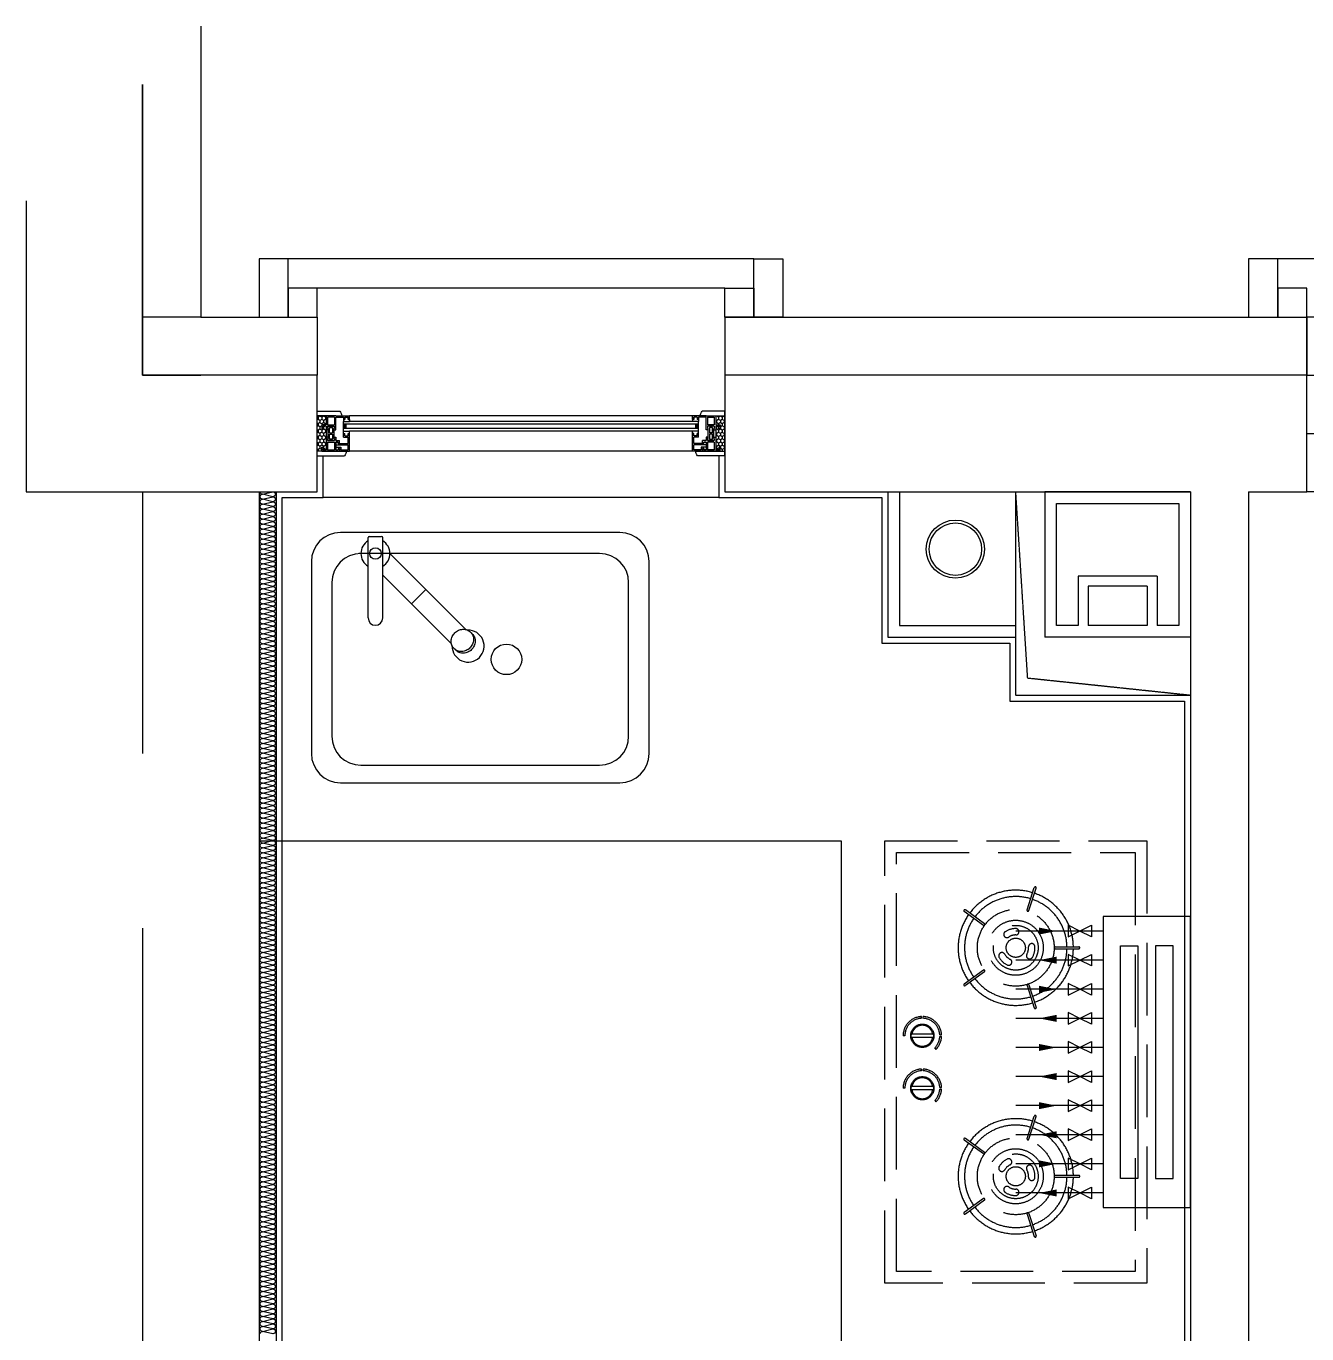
# Model space of a CAD drawing. Header units: millimetres. Extents: x -28014 to 297841, y -81741 to 47579.
# Drawn here: x 264356 to 266556, y -44181 to -41934 of the extents above; entities that cross this region are included whole.
import ezdxf

# ---------------------------------------------------------------- set-up
doc = ezdxf.new("R2010")
doc.units = ezdxf.units.MM
doc.header["$MEASUREMENT"] = 0
doc.linetypes.add('__DASH', pattern=[0.35, 0.25, -0.1])
doc.linetypes.add('DASH', pattern=[0.35, 0.25, -0.1])
for name, color, linetype in [('A-墙体-面层', 6, 'Continuous'), ('A-暖通-设备', 20, 'Continuous'), ('A-楼面-下部', 23, 'Continuous'), ('A-楼面-装饰', 41, 'Continuous'), ('A-注释-填充', 8, 'Continuous'), ('A-结构-梁体', 5, 'DASH'), ('AR9-剪力墙（柱）线', 6, 'Continuous'), ('AR9-墙线', 160, 'Continuous'), ('AR9-建筑幕墙（窗）', 12, 'Continuous'), ('AR9-建筑给排水（立管）', 4, 'Continuous'), ('DS-4BS-墙体完成面', 20, 'Continuous'), ('FF-厨卫（地坪隐）', 31, 'Continuous'), ('SURFACE', 6, 'Continuous'), ('装饰', 152, 'Continuous')]:
    doc.layers.add(name, color=color, linetype=linetype)

# ---------------------------------------------------------------- blocks, each defined once
blk = doc.blocks.new('jfsq5')
at = {"layer": 'A-暖通-设备'}
for p, q in [((-225, 150), (-225, 300)), ((-175, 150), (-175, 300)), ((-125, 150), (-125, 300)), ((-75, 150), (-75, 300)), ((-25, 150), (-25, 300)), ((25, 150), (25, 300)), ((75, 150), (75, 300)), ((125, 150), (125, 300)), ((175, 150), (175, 300)), ((225, 150), (225, 300))]:
    blk.add_line(p, q, dxfattribs=at)
for points in [[(-225, 230, 12, 0, 0), (-225, 260, 12, 0, 0)], [(-175, 230, 0, 12, 0), (-175, 260, 0, 12, 0)], [(-125, 230, 12, 0, 0), (-125, 260, 12, 0, 0)], [(-75, 230, 0, 12, 0), (-75, 260, 0, 12, 0)], [(-25, 230, 12, 0, 0), (-25, 260, 12, 0, 0)], [(25, 230, 0, 12, 0), (25, 260, 0, 12, 0)], [(75, 230, 12, 0, 0), (75, 260, 12, 0, 0)], [(125, 230, 0, 12, 0), (125, 260, 0, 12, 0)], [(175, 230, 12, 0, 0), (175, 260, 12, 0, 0)], [(225, 230, 0, 12, 0), (225, 260, 0, 12, 0)]]:
    blk.add_lwpolyline(points, format="xyseb", dxfattribs=at)
for points in [[(-225, 190), (-215, 210), (-235, 210), (-215, 170), (-235, 170), (-225, 190)], [(-175, 190), (-165, 210), (-185, 210), (-165, 170), (-185, 170), (-175, 190)], [(-125, 190), (-115, 210), (-135, 210), (-115, 170), (-135, 170), (-125, 190)], [(-75, 190), (-65, 210), (-85, 210), (-65, 170), (-85, 170), (-75, 190)], [(-25, 190), (-15, 210), (-35, 210), (-15, 170), (-35, 170), (-25, 190)], [(25, 190), (35, 210), (15, 210), (35, 170), (15, 170), (25, 190)], [(75, 190), (85, 210), (65, 210), (85, 170), (65, 170), (75, 190)], [(125, 190), (135, 210), (115, 210), (135, 170), (115, 170), (125, 190)], [(175, 190), (185, 210), (165, 210), (185, 170), (165, 170), (175, 190)], [(225, 190), (235, 210), (215, 210), (235, 170), (215, 170), (225, 190)]]:
    blk.add_lwpolyline(points, dxfattribs=at)
blk.add_lwpolyline([(250, 0), (250, 150), (-250, 150), (-250, 0)], close=True, dxfattribs=at)
at = {"layer": 'A-暖通-设备', "lineweight": -3}
for points in [[(-200, 120.1), (199.7, 120.1), (199.7, 90.3), (-200, 90.3)], [(-200, 29.9), (199.7, 29.9), (199.7, 59.7), (-200, 59.7)]]:
    blk.add_lwpolyline(points, close=True, dxfattribs=at)
blk = doc.blocks.new('d')
at = {"layer": 'FF-厨卫（地坪隐）', "color": 8, "linetype": '__DASH', "ltscale": 500}
for p, q in [((79843.4, -64923.5), (79843.4, -64882.9)), ((79846.7, -64923.5), (79846.7, -64882.9)), ((80236.1, -64923.5), (80236.1, -64882.9)), ((80239.4, -64923.5), (80239.4, -64882.9)), ((79780.2, -64971.8), (79741.6, -64959.3)), ((79781.3, -64968.7), (79742.6, -64956.1)), ((79908.9, -64968.7), (79947.6, -64956.1)), ((79909.9, -64971.8), (79948.6, -64959.3)), ((80172.9, -64971.8), (80134.3, -64959.3)), ((80173.9, -64968.7), (80135.3, -64956.1)), ((80301.6, -64968.7), (80340.2, -64956.1)), ((80302.6, -64971.8), (80341.3, -64959.3)), ((79804, -65044.9), (79780.1, -65077.8)), ((79806.7, -65046.9), (79782.8, -65079.7)), ((79883.5, -65046.9), (79907.4, -65079.7)), ((79886.2, -65044.9), (79910.1, -65077.8)), ((80196.7, -65044.9), (80172.8, -65077.8)), ((80199.3, -65046.9), (80175.5, -65079.7)), ((80276.2, -65046.9), (80300.1, -65079.7)), ((80278.9, -65044.9), (80302.7, -65077.8)), ((79994.8, -65121.7), (79994.8, -65118.7)), ((79997.8, -65121.7), (79997.8, -65118.7)), ((80085, -65121.7), (80085, -65118.7)), ((80088, -65121.7), (80088, -65118.7)), ((79993.3, -65134.4), (79993.3, -65168.9)), ((79999.3, -65134.4), (79999.3, -65168.9)), ((80017.6, -65130.5), (80019.7, -65128.3)), ((80083.5, -65134.4), (80083.5, -65168.9)), ((80089.5, -65134.4), (80089.5, -65168.9)), ((80107.7, -65130.5), (80109.9, -65128.3)), ((79966.4, -65150.2), (79963.3, -65150.2)), ((79966.4, -65153.2), (79963.3, -65153.2)), ((80056.6, -65150.2), (80053.5, -65150.2)), ((80056.6, -65153.2), (80053.5, -65153.2)), ((79996.3, -65181.7), (79996.3, -65184.7)), ((80086.5, -65181.7), (80086.5, -65184.7))]:
    blk.add_line(p, q, dxfattribs=at)
at = {"layer": 'FF-厨卫（地坪隐）', "linetype": '__DASH', "ltscale": 500}
blk.add_lwpolyline([(79661.4, -64766.2), (80421.4, -64766.2), (80421.4, -65216.2), (79661.4, -65216.2)], close=True, dxfattribs=at)
at = {"layer": 'FF-厨卫（地坪隐）', "color": 8, "linetype": '__DASH', "ltscale": 500}
blk.add_lwpolyline([(79681.4, -64786.2), (80401.4, -64786.2), (80401.4, -65196.2), (79681.4, -65196.2)], close=True, dxfattribs=at)
for centre, radius in [((79845.1, -64991.2), 66), ((80237.8, -64991.2), 66), ((79845.1, -64991.2), 47.3), ((79845.1, -64991.2), 38.5), ((80237.8, -64991.2), 47.3), ((80237.8, -64991.2), 38.5), ((79845.1, -64991.2), 16.5), ((80237.8, -64991.2), 16.5), ((79996.3, -65151.7), 20), ((80086.5, -65151.7), 20)]:
    blk.add_circle(centre, radius, dxfattribs=at)
for centre, radius, start, end in [((79845.1, -64991.2), 99, 90.9556, 161.0457), ((79845.1, -64882.9), 1.65, 0.0007, 180.0007), ((79845.1, -64991.2), 99, 18.9556, 89.0457), ((80237.8, -64991.2), 99, 90.9543, 161.0444), ((80237.8, -64882.9), 1.65, 359.9993, 179.9993), ((80237.8, -64991.2), 99, 18.9543, 89.0444), ((79845.1, -64991.2), 88, 91.075, 160.9263), ((79845.1, -64991.2), 88, 19.075, 88.9263), ((80237.8, -64991.2), 88, 91.0737, 160.925), ((80237.8, -64991.2), 88, 19.0737, 88.925), ((79845.1, -64923.5), 1.65, 180.0007, 0.0007), ((80237.8, -64923.5), 1.65, 179.9993, 359.9993), ((79742.1, -64957.7), 1.65, 72.0007, 252.0007), ((79845.1, -64991.2), 99, 162.9556, 233.0457), ((79843.4, -64963.7), 5.5, 93.5265, 273.5265), ((79845.1, -64991.2), 33, 60.0007, 93.5265), ((79858.8, -64967.4), 5.5, 240.0007, 60.0007), ((79845.1, -64991.2), 99, 306.9556, 17.0457), ((79948.1, -64957.7), 1.65, 288.0007, 108.0007), ((80134.8, -64957.7), 1.65, 71.9993, 251.9993), ((80237.8, -64991.2), 99, 162.9543, 233.0444), ((80224, -64967.4), 5.5, 119.9993, 299.9993), ((80237.8, -64991.2), 33, 86.4735, 119.9993), ((80239.5, -64963.7), 5.5, 266.4735, 86.4735), ((80237.8, -64991.2), 99, 306.9543, 17.0444), ((80340.7, -64957.7), 1.65, 287.9993, 107.9993), ((79845.1, -64991.2), 88, 163.075, 232.9263), ((79780.8, -64970.3), 1.65, 252.0007, 72.0007), ((79817.6, -64991.2), 5.5, 0.0007, 180.0007), ((79845.1, -64991.2), 22, 60.0007, 93.5265), ((79845.1, -64991.2), 88, 307.075, 16.9263), ((79909.4, -64970.3), 1.65, 108.0007, 288.0007), ((80237.8, -64991.2), 88, 163.0737, 232.925), ((80173.4, -64970.3), 1.65, 251.9993, 71.9993), ((80237.8, -64991.2), 22, 86.4735, 119.9993), ((80265.3, -64991.2), 5.5, 359.9993, 179.9993), ((80237.8, -64991.2), 88, 307.0737, 16.925), ((80302.1, -64970.3), 1.65, 107.9993, 287.9993), ((79845.1, -64991.2), 33, 180.0007, 213.5265), ((79822.2, -65006.4), 5.5, 213.5265, 33.5265), ((79845.1, -64991.2), 22, 180.0007, 213.5265), ((79845.1, -64991.2), 22, 300.0007, 333.5265), ((79845.1, -64991.2), 33, 300.0007, 333.5265), ((79869.7, -65003.4), 5.5, 333.5265, 153.5265), ((80213.2, -65003.4), 5.5, 26.4735, 206.4735), ((80237.8, -64991.2), 33, 206.4735, 239.9993), ((80237.8, -64991.2), 22, 206.4735, 239.9993), ((80260.7, -65006.4), 5.5, 146.4735, 326.4735), ((80237.8, -64991.2), 22, 326.4735, 359.9993), ((80237.8, -64991.2), 33, 326.4735, 359.9993), ((79858.8, -65015), 5.5, 120.0007, 300.0007), ((80224, -65015), 5.5, 239.9993, 59.9993), ((79805.3, -65045.9), 1.65, 324.0007, 144.0007), ((79884.9, -65045.9), 1.65, 36.0007, 216.0007), ((80198, -65045.9), 1.65, 323.9993, 143.9993), ((80277.5, -65045.9), 1.65, 35.9993, 215.9993), ((79845.1, -64991.2), 99, 234.9556, 305.0457), ((79845.1, -64991.2), 88, 235.075, 304.9263), ((80237.8, -64991.2), 99, 234.9543, 305.0444), ((80237.8, -64991.2), 88, 235.0737, 304.925), ((79781.5, -65078.8), 1.65, 144.0007, 324.0007), ((79908.7, -65078.8), 1.65, 216.0007, 36.0007), ((80174.1, -65078.8), 1.65, 143.9993, 323.9993), ((80301.4, -65078.8), 1.65, 215.9993, 35.9993), ((79996.3, -65151.7), 33, 92.6046, 177.3941), ((79996.3, -65151.7), 33, 44.9993, 87.3941), ((80086.5, -65151.7), 33, 92.6046, 177.3941), ((80086.5, -65151.7), 33, 44.9993, 87.3941), ((79996.3, -65151.7), 30, 92.8653, 177.1333), ((79996.3, -65151.7), 18, 99.5934, 260.4053), ((79996.3, -65134.7), 3.01, 355.1237, 184.8749), ((79996.3, -65151.7), 30, 44.9993, 87.1333), ((79996.3, -65151.7), 18, 279.5934, 80.4053), ((80086.5, -65151.7), 30, 92.8653, 177.1333), ((80086.5, -65151.7), 18, 99.5934, 260.4053), ((80086.5, -65134.7), 3.01, 355.1237, 184.8749), ((80086.5, -65151.7), 30, 44.9993, 87.1333), ((80086.5, -65151.7), 18, 279.5934, 80.4053), ((79996.3, -65151.7), 33, 182.6046, 269.9993), ((79996.3, -65151.7), 30, 182.8653, 269.9993), ((80086.5, -65151.7), 33, 182.6046, 269.9993), ((80086.5, -65151.7), 30, 182.8653, 269.9993), ((79996.3, -65168.7), 3.01, 175.1237, 4.8749), ((80086.5, -65168.7), 3.01, 175.1237, 4.8749)]:
    blk.add_arc(centre, radius, start, end, dxfattribs=at)
blk = doc.blocks.new('rw332')
at = {"layer": 'AR9-墙线', "ltscale": 10, "extrusion": (0, 0, -1)}
for p, q in [((-250, 0), (-250, -250)), ((0, 0), (-250, 0)), ((0, 0), (0, -250)), ((-193.1, -145), (-193.1, -230)), ((-56.9, -145), (-193.1, -145)), ((-56.9, -145), (-56.9, -230)), ((-175.6, -162.5), (-175.6, -230)), ((-74.4, -162.5), (-175.6, -162.5)), ((-74.4, -162.5), (-74.4, -230)), ((0, -250), (-250, -250))]:
    blk.add_line(p, q, dxfattribs=at)
at = {"layer": 'AR9-墙线', "ltscale": 10}
blk.add_line((-74.4, -230), (-175.6, -230), dxfattribs=at)
at = {"layer": 'AR9-墙线'}
for points in [[(-520, 0), (-520, -250), (-300, -250)], [(-500, 0), (-500, -230), (-300, -230)]]:
    blk.add_lwpolyline(points, dxfattribs=at)
at = {"layer": 'AR9-墙线', "linetype": 'DASH', "ltscale": 0.5}
for points in [[(0, -350), (-300, -350), (-300, 0)], [(0, -350), (-279.5, -320.6), (-300, 0)]]:
    blk.add_lwpolyline(points, dxfattribs=at)
at = {"layer": 'AR9-墙线', "ltscale": 10}
blk.add_lwpolyline([(-193.1, -230), (-230, -230), (-230, -20), (-20, -20), (-20, -230), (-56.9, -230)], dxfattribs=at)
at = {"layer": 'AR9-建筑给排水（立管）'}
for radius in [50, 45]:
    blk.add_circle((-403.7, -98.7), radius, dxfattribs=at)
blk = doc.blocks.new('$WINLIB2D$00000001')
at = {"color": 0}
for points in [[(-0.5, 0.5), (-0.5, -0.5)], [(-0.5, 0.5), (0.5, 0.5)], [(0.5, -0.5), (0.5, 0.5)], [(0.5, 0.1667), (-0.5, 0.1667)], [(0.5, -0.1667), (-0.5, -0.1667)], [(-0.5, -0.5), (0.5, -0.5)]]:
    blk.add_lwpolyline(points, dxfattribs=at)
blk = doc.blocks.new('$LinePat$岩棉板')
at = {"color": 0}
for p, q in [((0, -17), (12, -67)), ((12, -67), (24, -17))]:
    blk.add_line(p, q, dxfattribs=at)
for centre, start, end in [((12, -17), 0, 180), ((0, -67), 270, 0), ((24, -67), 180, 270)]:
    blk.add_arc(centre, 12, start, end, dxfattribs=at)
at = {"layer": 'Defpoints'}
blk.add_point((0, 0.1), dxfattribs=at)
at = {"layer": 'Defpoints', "color": 0}
blk.add_point((24, -84), dxfattribs=at)
blk = doc.blocks.new('*U250')
at = {"layer": 'AR9-建筑幕墙（窗）'}
h = blk.add_hatch(dxfattribs=at)
h.set_pattern_fill('HONEY', color=250, scale=2.333308)
h.set_pattern_definition([(2e-09, (-50793.7736, 158863.649), (5.55618969, 3.20786685), [3.70412646, -7.40825292]), (120, (-50793.7736, 158863.649), (-5.55618903, 3.207867997), [3.70412646, -7.40825292]), (60, (-50793.7736, 158863.649), (6.64e-07, 6.415734844), [-7.40825292, 3.70412646])])
h.paths.add_polyline_path([(-28.1, 330.1), (33.1, 330.1), (33.1, 345.7), (-28.1, 345.7)])
h = blk.add_hatch(dxfattribs=at)
h.set_pattern_fill('HONEY', color=250, scale=2.333308)
h.set_pattern_definition([(2e-09, (-50793.7736, 158509.3308), (5.55618969, 3.20786685), [3.70412646, -7.40825292]), (120, (-50793.7736, 158509.3308), (-5.55618903, 3.207867997), [3.70412646, -7.40825292]), (60, (-50793.7736, 158509.3308), (6.64e-07, 6.415734844), [-7.40825292, 3.70412646])])
h.paths.add_polyline_path([(-28.1, -338.8), (33.1, -338.8), (33.1, -354.3), (-28.1, -354.3)])
for p, q in [((-35.8, 345.7), (-35.8, 306.8)), ((40.8, 345.7), (-35.8, 345.7)), ((-28.1, 330.1), (-28.1, 345.7)), ((-28.1, 330.1), (-28.1, 345.7)), ((-28.1, 325.4), (-28.1, 345.7)), ((33.1, 301.2), (33.1, 345.7)), ((33.1, 301.2), (33.1, 345.7)), ((33.1, 296.5), (33.1, 345.7)), ((33.1, 337.9), (33.1, 290.5)), ((40.8, 345.7), (40.8, 298.9)), ((-28.1, 313.8), (-28.1, 330.1)), ((-28.1, 313.8), (-28.1, 300.6)), ((-28.1, 300.6), (-28.1, 290.5)), ((-28.1, -299.1), (-28.1, 290.5)), ((-21.8, 290.5), (-28.1, 290.5)), ((-21.8, 290.5), (-17.9, 290.5)), ((-17.9, -299.1), (-17.9, 290.5)), ((-1.6, -299.1), (-1.6, 290.5)), ((2.3, 290.5), (-1.6, 290.5)), ((33.1, 290.5), (2.3, 290.5)), ((33.1, -299.1), (33.1, 290.5)), ((-21.8, -299.1), (-28.1, -299.1)), ((-28.1, -309.2), (-28.1, -299.1)), ((-28.1, -322.4), (-28.1, -309.2)), ((-21.8, -299.1), (-17.9, -299.1)), ((2.3, -299.1), (-1.6, -299.1)), ((33.1, -299.1), (2.3, -299.1)), ((33.1, -346.5), (33.1, -299.1)), ((33.1, -305.1), (33.1, -354.3)), ((33.1, -309.9), (33.1, -354.3)), ((33.1, -309.9), (33.1, -354.3)), ((40.8, -354.3), (40.8, -307.5)), ((-35.8, -354.3), (-35.8, -315.4)), ((-28.1, -322.4), (-28.1, -338.8)), ((-28.1, -334), (-28.1, -354.3)), ((40.8, -354.3), (-35.8, -354.3)), ((-28.1, -338.8), (-28.1, -354.3)), ((-28.1, -338.8), (-28.1, -354.3))]:
    blk.add_line(p, q, dxfattribs=at)
at = {"layer": 'AR9-建筑幕墙（窗）', "color": 8}
for p, q in [((-12.5, 330.1), (-12.5, 337.9)), ((-12.5, 337.9), (-5.5, 337.9)), ((-5.5, 337.9), (-5.5, 335.6)), ((33.1, 337.9), (26.1, 337.9)), ((26.1, 337.9), (26.1, 335.6)), ((-28.1, 330.1), (-12.5, 330.1)), ((-25.7, 316.1), (-25.7, 327.8)), ((-25.7, 327.8), (-12.5, 327.8)), ((-25.7, 316.1), (-12.5, 316.1)), ((-12.5, 327.8), (-12.5, 316.1)), ((-10.2, 330.1), (-10.2, 335.6)), ((-5.5, 335.6), (-10.2, 335.6)), ((-10.2, 330.1), (30.7, 330.1)), ((-10.2, 327.8), (-6.3, 327.8)), ((-10.2, 327.8), (-10.2, 316.1)), ((-10.2, 316.1), (-6.3, 316.1)), ((-6.3, 327.8), (-6.3, 327)), ((-6.3, 327), (-3.9, 327)), ((-6.3, 316.1), (-6.3, 316.9)), ((-6.3, 316.9), (-3.9, 316.9)), ((-3.9, 327), (-3.9, 330.1)), ((-3.9, 316.9), (-3.9, 313.8)), ((1.1, 324.7), (1.1, 319.2)), ((3.4, 324.7), (3.4, 319.2)), ((8.5, 327), (8.5, 330.1)), ((10.8, 327), (8.5, 327)), ((10.8, 316.9), (8.5, 316.9)), ((8.5, 316.9), (8.5, 313.8)), ((10.8, 327.8), (14.7, 327.8)), ((10.8, 327.8), (10.8, 327)), ((10.8, 316.1), (10.8, 316.9)), ((10.8, 316.1), (14.7, 316.1)), ((14.7, 327.8), (14.7, 316.1)), ((17.1, 327.8), (30.7, 327.8)), ((17.1, 327.8), (17.1, 316.1)), ((17.1, 316.1), (30.7, 316.1)), ((26.1, 335.6), (30.7, 335.6)), ((30.7, 335.6), (30.7, 330.1)), ((30.7, 327.8), (30.7, 316.1)), ((-25.7, 313.8), (-25.7, 300.6)), ((-3.9, 313.8), (-25.7, 313.8)), ((-25.7, 300.6), (-21.8, 300.6)), ((-25.7, 298.2), (-25.7, 292.8)), ((-25.7, 298.2), (-21.8, 298.2)), ((-21.8, 292.8), (-25.7, 292.8)), ((-25.7, 292.8), (-21.8, 292.8)), ((-21.8, 300.6), (-21.8, 298.2)), ((-21.8, 300.6), (-17.9, 300.6)), ((-21.8, 292.8), (-21.8, 290.5)), ((-17.9, 300.6), (-17.9, 290.5)), ((-13.3, 300.6), (-17.9, 300.6)), ((-13.3, -309.2), (-13.3, 300.6)), ((-6.3, 300.6), (-13.3, 300.6)), ((-6.3, 295.9), (-13.3, 300.6)), ((-6.3, 300.6), (-13.3, 295.9)), ((-6.3, 295.9), (-13.3, 295.9)), ((-6.3, -309.2), (-6.3, 300.6)), ((-1.6, 300.6), (-6.3, 300.6)), ((-1.6, 300.6), (-1.6, 290.5)), ((2.3, 300.6), (-1.6, 300.6)), ((8.5, 300.6), (2.3, 300.6)), ((2.3, 300.6), (2.3, 298.2)), ((6.2, 298.2), (2.3, 298.2)), ((6.2, 292.8), (2.3, 292.8)), ((2.3, 292.8), (2.3, 290.5)), ((6.2, 298.2), (6.2, 292.8)), ((8.5, 313.8), (10.8, 313.8)), ((8.5, 300.6), (8.5, 292.8)), ((19.4, 292.8), (8.5, 292.8)), ((10.8, 313.8), (14.7, 313.8)), ((14.7, 313.8), (14.7, 307.6)), ((19.4, 307.6), (14.7, 307.6)), ((17.1, 313.8), (30.7, 313.8)), ((17.1, 309.9), (17.1, 313.8)), ((17.1, 313.8), (17.1, 309.9)), ((19.4, 309.9), (17.1, 309.9)), ((19.4, 309.9), (17.1, 309.9)), ((19.4, 309.9), (19.4, 307.6)), ((19.4, 309.9), (19.4, 292.8)), ((21.7, 313.8), (21.7, 292.8)), ((30.7, 292.8), (21.7, 292.8)), ((26.1, 313.8), (26.1, 305.2)), ((26.1, 305.2), (30.7, 305.2)), ((28.4, 309.9), (30.7, 309.9)), ((28.4, 309.9), (28.4, 307.6)), ((28.4, 307.6), (33.1, 307.6)), ((30.7, 313.8), (30.7, 309.9)), ((30.7, 305.2), (30.7, 292.8)), ((-21.8, -301.4), (-25.7, -301.4)), ((-25.7, -301.4), (-21.8, -301.4)), ((-25.7, -306.9), (-25.7, -301.4)), ((-25.7, -306.9), (-21.8, -306.9)), ((-25.7, -322.4), (-25.7, -309.2)), ((-25.7, -309.2), (-21.8, -309.2)), ((-21.8, -301.4), (-21.8, -299.1)), ((-21.8, -309.2), (-21.8, -306.9)), ((-21.8, -309.2), (-17.9, -309.2)), ((-17.9, -309.2), (-17.9, -299.1)), ((-13.3, -309.2), (-17.9, -309.2)), ((-6.3, -304.5), (-13.3, -304.5)), ((-6.3, -304.5), (-13.3, -309.2)), ((-6.3, -309.2), (-13.3, -304.5)), ((-6.3, -309.2), (-13.3, -309.2)), ((-1.6, -309.2), (-6.3, -309.2)), ((-1.6, -309.2), (-1.6, -299.1)), ((2.3, -309.2), (-1.6, -309.2)), ((2.3, -301.4), (2.3, -299.1)), ((6.2, -301.4), (2.3, -301.4)), ((6.2, -306.9), (2.3, -306.9)), ((2.3, -309.2), (2.3, -306.9)), ((8.5, -309.2), (2.3, -309.2)), ((6.2, -306.9), (6.2, -301.4)), ((19.4, -301.4), (8.5, -301.4)), ((8.5, -309.2), (8.5, -301.4)), ((19.4, -318.5), (19.4, -301.4)), ((30.7, -301.4), (21.7, -301.4)), ((21.7, -322.4), (21.7, -301.4)), ((26.1, -313.9), (30.7, -313.9)), ((26.1, -322.4), (26.1, -313.9)), ((30.7, -313.9), (30.7, -301.4)), ((-3.9, -322.4), (-25.7, -322.4)), ((-25.7, -324.8), (-25.7, -336.4)), ((-25.7, -324.8), (-12.5, -324.8)), ((-25.7, -336.4), (-12.5, -336.4)), ((-12.5, -336.4), (-12.5, -324.8)), ((-10.2, -324.8), (-6.3, -324.8)), ((-10.2, -336.4), (-10.2, -324.8)), ((-10.2, -336.4), (-6.3, -336.4)), ((-6.3, -324.8), (-6.3, -325.5)), ((-6.3, -325.5), (-3.9, -325.5)), ((-6.3, -336.4), (-6.3, -335.7)), ((-6.3, -335.7), (-3.9, -335.7)), ((-3.9, -325.5), (-3.9, -322.4)), ((-3.9, -335.7), (-3.9, -338.8)), ((1.1, -333.3), (1.1, -327.9)), ((3.4, -333.3), (3.4, -327.9)), ((8.5, -325.5), (8.5, -322.4)), ((8.5, -322.4), (10.8, -322.4)), ((10.8, -325.5), (8.5, -325.5)), ((10.8, -335.7), (8.5, -335.7)), ((8.5, -335.7), (8.5, -338.8)), ((10.8, -322.4), (14.7, -322.4)), ((10.8, -324.8), (14.7, -324.8)), ((10.8, -324.8), (10.8, -325.5)), ((10.8, -336.4), (10.8, -335.7)), ((10.8, -336.4), (14.7, -336.4)), ((14.7, -322.4), (14.7, -316.2)), ((19.4, -316.2), (14.7, -316.2)), ((14.7, -336.4), (14.7, -324.8)), ((19.4, -318.5), (17.1, -318.5)), ((17.1, -318.5), (17.1, -322.4)), ((17.1, -322.4), (17.1, -318.5)), ((19.4, -318.5), (17.1, -318.5)), ((17.1, -322.4), (30.7, -322.4)), ((17.1, -324.8), (30.7, -324.8)), ((17.1, -336.4), (17.1, -324.8)), ((17.1, -336.4), (30.7, -336.4)), ((19.4, -318.5), (19.4, -316.2)), ((28.4, -316.2), (33.1, -316.2)), ((28.4, -318.5), (28.4, -316.2)), ((28.4, -318.5), (30.7, -318.5)), ((30.7, -322.4), (30.7, -318.5)), ((30.7, -336.4), (30.7, -324.8)), ((-28.1, -338.8), (-12.5, -338.8)), ((-12.5, -338.8), (-12.5, -346.5)), ((-12.5, -346.5), (-5.5, -346.5)), ((-10.2, -338.8), (-10.2, -344.2)), ((-10.2, -338.8), (30.7, -338.8)), ((-5.5, -344.2), (-10.2, -344.2)), ((-5.5, -346.5), (-5.5, -344.2)), ((26.1, -346.5), (26.1, -344.2)), ((26.1, -344.2), (30.7, -344.2)), ((33.1, -346.5), (26.1, -346.5)), ((30.7, -344.2), (30.7, -338.8))]:
    blk.add_line(p, q, dxfattribs=at)
for points in [[(1.1, 324.7), (-7.8, 324.7), (-7.8, 319.2), (1.1, 319.2)], [(10.8, 327), (-6.3, 327)], [(-6.3, 316.9), (10.8, 316.9)], [(3.4, 319.2), (12.4, 319.2), (12.4, 324.7), (3.4, 324.7)], [(14.7, 316.9), (14.7, 316.9), (14.7, 327)], [(1.1, -333.3), (-7.8, -333.3), (-7.8, -327.9), (1.1, -327.9)], [(-6.3, -325.5), (10.8, -325.5)], [(10.8, -335.7), (-6.3, -335.7)], [(3.4, -327.9), (12.4, -327.9), (12.4, -333.3), (3.4, -333.3)], [(14.7, -325.5), (14.7, -325.5), (14.7, -335.7)]]:
    blk.add_lwpolyline(points, dxfattribs=at)
at = {"layer": 'AR9-建筑幕墙（窗）'}
for centre, start, end in [((-26.2, 319), 231.816, 263.2576), ((31.2, 311.1), 276.7424, 308.184), ((-26.2, -327.6), 96.7424, 128.184), ((31.2, -319.7), 51.816, 83.2576)]:
    blk.add_arc(centre, 15.5, start, end, dxfattribs=at)

msp = doc.modelspace()

# ---------------------------------------------------------------- linework, layer by layer
at = {"layer": 'A-墙体-面层'}
msp.add_line((264655.669, -41933.674), (264655.669, -42433.674), dxfattribs=at)
at = {"layer": 'A-楼面-下部', "ltscale": 0.01}
for points in [[(265605.669, -42333.674), (264755.669, -42333.674)], [(268405.67, -42333.674), (266505.67, -42333.674)]]:
    msp.add_lwpolyline(points, dxfattribs=at)
at = {"layer": 'A-楼面-装饰', "ltscale": 0.01}
msp.add_lwpolyline([(265555.669, -42383.674), (264805.669, -42383.674)], dxfattribs=at)
at = {"layer": 'A-结构-梁体'}
msp.add_lwpolyline([(266055.669, -43083.674), (266055.67, -42733.674)], dxfattribs=at)
at = {"layer": 'AR9-剪力墙（柱）线'}
for p, q in [((264555.67, -42533.674), (264555.67, -42033.674)), ((264355.67, -42233.674), (264355.67, -42733.674)), ((264855.669, -42533.674), (264555.67, -42533.674)), ((264855.669, -42733.674), (264855.669, -42533.674)), ((264355.67, -42733.674), (264855.669, -42733.674))]:
    msp.add_line(p, q, dxfattribs=at)
at = {"layer": 'AR9-墙线'}
for p, q in [((264555.669, -42033.674), (264555.669, -42533.674)), ((264355.669, -42233.674), (264355.669, -42733.674)), ((264555.669, -42533.674), (264655.669, -42533.674)), ((264855.669, -42533.674), (264655.669, -42533.674)), ((264855.669, -42733.674), (264855.669, -42533.674)), ((266455.669, -42533.674), (265555.669, -42533.674)), ((265555.669, -42533.674), (265555.669, -42733.674)), ((266555.669, -42533.674), (266455.669, -42533.674)), ((266555.669, -42733.674), (266555.669, -42533.674)), ((264355.669, -42733.674), (264555.669, -42733.674)), ((264555.669, -42733.674), (264555.669, -43183.674)), ((264755.669, -42733.674), (264755.669, -43283.674)), ((264755.669, -42733.674), (264855.669, -42733.674)), ((265555.669, -42733.674), (266355.669, -42733.674)), ((266355.669, -42733.674), (266355.669, -45533.674)), ((266455.669, -42733.674), (266455.669, -45533.674)), ((266455.669, -42733.674), (266555.669, -42733.674)), ((264755.669, -43283.674), (264755.669, -45533.674)), ((264555.669, -43483.674), (264555.669, -45533.674))]:
    msp.add_line(p, q, dxfattribs=at)
msp.add_lwpolyline([(264785.669, -45533.674), (264785.669, -42733.674), (264785.669, -42733.674), (264785.669, -42733.674), (264785.669, -42733.674)], dxfattribs=at)
at = {"layer": 'DS-4BS-墙体完成面'}
msp.add_line((265545.669, -42743.674), (264865.669, -42743.674), dxfattribs=at)
for points in [[(264855.669, -45523.674), (264795.722, -45523.674), (264795.722, -42743.674), (264865.669, -42743.674), (264865.669, -42672.007)], [(265545.669, -42672.007), (265545.669, -42743.674), (265825.669, -42743.675), (265825.67, -42993.674), (266045.669, -42993.674), (266045.669, -43093.674), (266345.669, -43093.674), (266345.669, -45523.674), (265655.669, -45523.674)]]:
    msp.add_lwpolyline(points, dxfattribs=at)
at = {"layer": 'FF-厨卫（地坪隐）'}
for p, q in [((264943.169, -42950.672), (264943.169, -42812.503)), ((264945.169, -42810.503), (264966.169, -42810.503)), ((264968.169, -42950.672), (264968.169, -42812.503)), ((265340.669, -42839.866), (264927.429, -42839.971)), ((265111.078, -42970.526), (264980.668, -42840.116)), ((264880.669, -42889.866), (264880.669, -43153.674)), ((265086.329, -42995.275), (264968.169, -42877.115)), ((265390.669, -43153.674), (265390.669, -42889.866)), ((265042.29, -42901.738), (265017.541, -42926.487)), ((265121.956, -42977.869), (265119.089, -42975.001)), ((265093.672, -43006.153), (265090.804, -43003.286)), ((264930.669, -43203.674), (265340.669, -43203.674))]:
    msp.add_line(p, q, dxfattribs=at)
for points in [[(265425.669, -43183.674), (265425.669, -42853.674, 0.41421356), (265375.669, -42803.674), (264895.669, -42803.674, 0.41421356), (264845.669, -42853.674), (264845.669, -43183.674, 0.41421356), (264895.669, -43233.674), (265375.669, -43233.674, 0.41421356)], [(265119.089, -42975.001, -0.10677151), (265122.922, -42980.947, -0.10154423), (265124.087, -42988.284, -0.09493193), (265122.342, -42995.6, -0.09073268), (265117.873, -43002.07, -0.09073268), (265111.403, -43006.539, -0.09493193), (265104.087, -43008.284, -0.10154423), (265096.75, -43007.119, -0.10677151), (265090.804, -43003.286, -0.10677151), (265086.971, -42997.341, -0.10154423), (265085.806, -42990.003, -0.09493193), (265087.551, -42982.687, -0.09073268), (265092.02, -42976.217, -0.09073268), (265098.49, -42971.748, -0.09493193), (265105.806, -42970.003, -0.10154423), (265113.144, -42971.168, -0.10677151)]]:
    msp.add_lwpolyline(points, format="xyb", close=True, dxfattribs=at)
msp.add_lwpolyline([(265121.956, -42977.869, -0.10677151), (265125.789, -42983.814, -0.10154423), (265126.955, -42991.152, -0.09493193), (265125.21, -42998.468, -0.09073268), (265120.741, -43004.938, -0.09073268), (265114.271, -43009.407, -0.09493193), (265106.955, -43011.152, -0.10154423), (265099.617, -43009.986, -0.10677151), (265093.672, -43006.153, -0.10677151)], format="xyb", dxfattribs=at)
msp.add_lwpolyline([(264755.669, -43333.674), (265755.669, -43333.674), (265755.669, -45533.674)], dxfattribs=at)
for centre, radius in [((264955.669, -42839.866), 10), ((265180.669, -43021.77), 26.25)]:
    msp.add_circle(centre, radius, dxfattribs=at)
for centre, radius, start, end in [((264955.669, -42839.866), 25, 120, 240), ((264945.169, -42812.503), 2, 90, 180), ((264966.169, -42812.503), 2, 0, 90), ((264955.669, -42839.866), 25, 300, 60), ((264930.669, -42889.866), 50, 90, 180), ((265340.669, -42889.866), 50, 0, 90), ((264955.669, -42950.672), 12.5, 180, 0), ((265114.84, -42999.037), 27.5, 178.390749, 91.609251), ((264930.669, -43153.674), 50, 180, 270), ((265340.669, -43153.674), 50, 270, 0)]:
    msp.add_arc(centre, radius, start, end, dxfattribs=at)
at = {"layer": 'SURFACE'}
for p, q in [((264655.669, -42433.674), (264555.669, -42433.674)), ((264555.669, -42433.674), (264555.669, -42433.674)), ((264655.669, -42433.674), (264855.669, -42433.674)), ((264855.669, -42433.674), (264855.669, -42533.674)), ((265555.669, -42433.674), (265555.669, -42533.674)), ((265555.669, -42433.674), (266455.669, -42433.674)), ((266455.669, -42433.674), (266555.669, -42433.674)), ((266555.669, -42433.674), (266555.669, -42533.674))]:
    msp.add_line(p, q, dxfattribs=at)
at = {"layer": '装饰'}
for points in [[(264755.669, -42333.674), (264755.669, -42433.674), (264805.669, -42433.674), (264805.669, -42333.674)], [(265655.669, -42333.674), (265655.669, -42433.674), (265605.669, -42433.674), (265605.669, -42333.674)], [(266455.669, -42333.674), (266455.669, -42433.674), (266505.669, -42433.674), (266505.669, -42333.674)], [(264805.669, -42433.674), (264855.669, -42433.674), (264855.669, -42383.674), (264805.669, -42383.674)], [(265605.669, -42433.674), (265555.669, -42433.674), (265555.669, -42383.674), (265605.669, -42383.674)], [(266505.669, -42433.674), (266555.669, -42433.674), (266555.669, -42383.674), (266505.669, -42383.674)]]:
    msp.add_lwpolyline(points, close=True, dxfattribs=at)

# ---------------------------------------------------------------- block references
at = {"layer": 'A-墙体-面层'}
msp.add_blockref('rw332', (266355.669, -42733.674), dxfattribs=at)
at = {"layer": 'A-暖通-设备', "rotation": 90}
msp.add_blockref('jfsq5', (266355.669, -43713.672), dxfattribs=at)
at = {"layer": 'A-注释-填充', "xscale": -0.3567787968466444, "yscale": 0.3565137037395431, "zscale": 0.3565137037395431, "rotation": 269.9999999999119}
for p in [(264785.669, -42742.237), (264785.669, -42750.8), (264785.669, -42759.362), (264785.669, -42767.925), (264785.669, -42776.488), (264785.669, -42785.05), (264785.669, -42793.613), (264785.669, -42802.176), (264785.669, -42810.738), (264785.669, -42819.301), (264785.669, -42827.864), (264785.669, -42836.426), (264785.669, -42844.989), (264785.669, -42853.552), (264785.669, -42862.115), (264785.669, -42870.677), (264785.669, -42879.24), (264785.669, -42887.803), (264785.669, -42896.365), (264785.669, -42904.928), (264785.669, -42913.491), (264785.669, -42922.053), (264785.669, -42930.616), (264785.669, -42939.179), (264785.669, -42947.741), (264785.669, -42956.304), (264785.669, -42964.867), (264785.669, -42973.429), (264785.669, -42981.992), (264785.669, -42990.555), (264785.669, -42999.118), (264785.669, -43007.68), (264785.669, -43016.243), (264785.669, -43024.806), (264785.669, -43033.368), (264785.669, -43041.931), (264785.669, -43050.494), (264785.669, -43059.056), (264785.669, -43067.619), (264785.669, -43076.182), (264785.669, -43084.744), (264785.669, -43093.307), (264785.669, -43101.87), (264785.669, -43110.433), (264785.669, -43118.995), (264785.669, -43127.558), (264785.669, -43136.121), (264785.669, -43144.683), (264785.669, -43153.246), (264785.669, -43161.809), (264785.669, -43170.371), (264785.669, -43178.934), (264785.669, -43187.497), (264785.669, -43196.059), (264785.669, -43204.622), (264785.669, -43213.185), (264785.669, -43221.748), (264785.669, -43230.31), (264785.669, -43238.873), (264785.669, -43247.436), (264785.669, -43255.998), (264785.669, -43264.561), (264785.669, -43273.124), (264785.669, -43281.686), (264785.669, -43290.249), (264785.669, -43298.812), (264785.669, -43307.374), (264785.669, -43315.937), (264785.669, -43324.5), (264785.669, -43333.063), (264785.669, -43341.625), (264785.669, -43350.188), (264785.669, -43358.751), (264785.669, -43367.313), (264785.669, -43375.876), (264785.669, -43384.439), (264785.669, -43393.001), (264785.669, -43401.564), (264785.669, -43410.127), (264785.669, -43418.689), (264785.669, -43427.252), (264785.669, -43435.815), (264785.669, -43444.377), (264785.669, -43452.94), (264785.669, -43461.503), (264785.669, -43470.066), (264785.669, -43478.628), (264785.669, -43487.191), (264785.669, -43495.754), (264785.669, -43504.316), (264785.669, -43512.879), (264785.669, -43521.442), (264785.669, -43530.004), (264785.669, -43538.567), (264785.669, -43547.13), (264785.669, -43555.692), (264785.669, -43564.255), (264785.669, -43572.818), (264785.669, -43581.381), (264785.669, -43589.943), (264785.669, -43598.506), (264785.669, -43607.069), (264785.669, -43615.631), (264785.669, -43624.194), (264785.669, -43632.757), (264785.669, -43641.319), (264785.669, -43649.882), (264785.669, -43658.445), (264785.669, -43667.007), (264785.669, -43675.57), (264785.669, -43684.133), (264785.669, -43692.696), (264785.669, -43701.258), (264785.669, -43709.821), (264785.669, -43718.384), (264785.669, -43726.946), (264785.669, -43735.509), (264785.669, -43744.072), (264785.669, -43752.634), (264785.669, -43761.197), (264785.669, -43769.76), (264785.669, -43778.322), (264785.669, -43786.885), (264785.669, -43795.448), (264785.669, -43804.011), (264785.669, -43812.573), (264785.669, -43821.136), (264785.669, -43829.699), (264785.669, -43838.261), (264785.669, -43846.824), (264785.669, -43855.387), (264785.669, -43863.949), (264785.669, -43872.512), (264785.669, -43881.075), (264785.669, -43889.637), (264785.669, -43898.2), (264785.669, -43906.763), (264785.669, -43915.326), (264785.669, -43923.888), (264785.669, -43932.451), (264785.669, -43941.014), (264785.669, -43949.576), (264785.669, -43958.139), (264785.669, -43966.702), (264785.669, -43975.264), (264785.669, -43983.827), (264785.669, -43992.39), (264785.669, -44000.952), (264785.669, -44009.515), (264785.669, -44018.078), (264785.669, -44026.64), (264785.669, -44035.203), (264785.669, -44043.766), (264785.669, -44052.329), (264785.669, -44060.891), (264785.669, -44069.454), (264785.669, -44078.017), (264785.669, -44086.579), (264785.669, -44095.142), (264785.669, -44103.705), (264785.669, -44112.267), (264785.669, -44120.83), (264785.669, -44129.393), (264785.669, -44137.955), (264785.669, -44146.518), (264785.669, -44155.081), (264785.669, -44163.644), (264785.669, -44172.206), (264785.669, -44180.769)]:
    msp.add_blockref('$LinePat$岩棉板', p, dxfattribs=at)
at = {"layer": 'AR9-建筑幕墙（窗）', "xscale": -1800, "yscale": 300, "zscale": -1800}
msp.add_blockref('$WINLIB2D$00000001', (267455.669, -42583.674), dxfattribs=at)
at = {"layer": 'AR9-建筑幕墙（窗）', "xscale": -1, "rotation": 90}
msp.add_blockref('*U250', (265201.351, -42631.174), dxfattribs=at)
at = {"layer": 'FF-厨卫（地坪隐）', "extrusion": (0, 0, -1), "xscale": -1, "zscale": -1, "rotation": 90}
msp.add_blockref('d', (-331046.847, 36327.76), dxfattribs=at)

doc.saveas('drawing.dxf')
